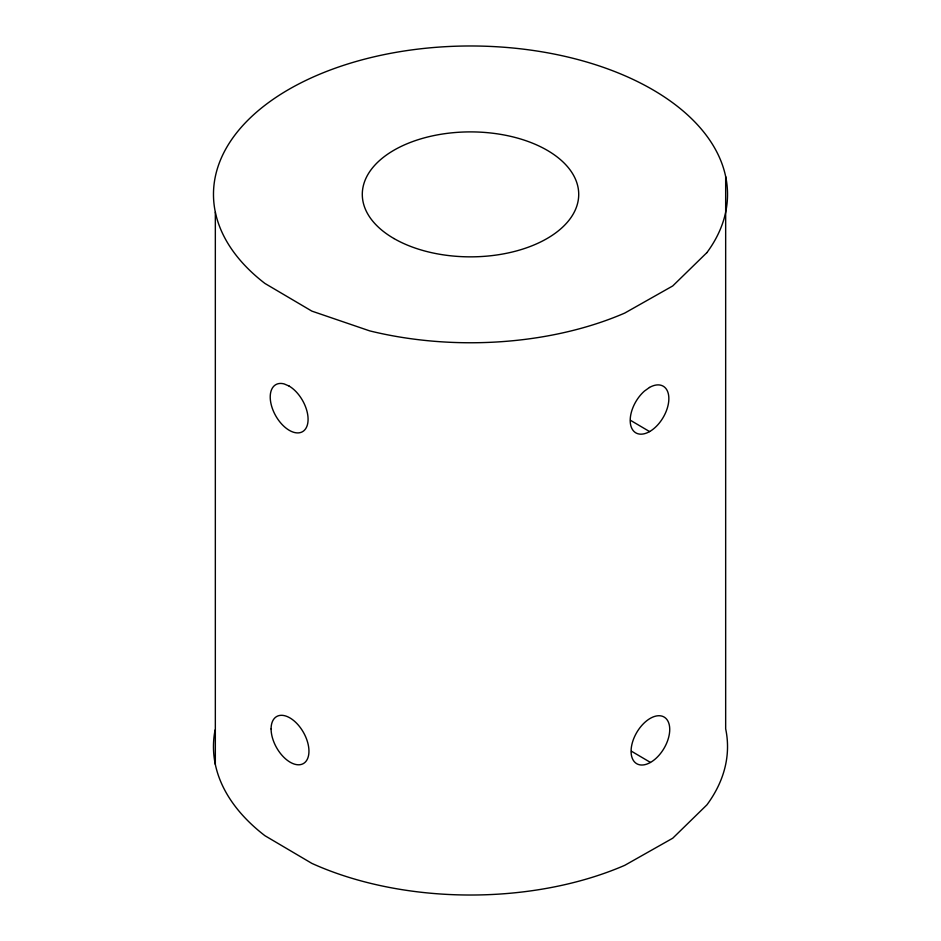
<?xml version="1.0" encoding="UTF-8"?>
<svg xmlns="http://www.w3.org/2000/svg" width="941" height="941" viewBox="0 0 941 941"><rect width="100%" height="100%" fill="white"/><g stroke="black" fill="none" stroke-linecap="round" stroke-linejoin="round"><path stroke-width="1.41" d="M630.588 420.38L649.584 431.578M631.552 751.283L650.466 762.433A27.054 15.785 -59.5 0 0 667.122 719.83A27.054 15.785 -59.5 0 0 633.634 738.873A27.054 15.785 -59.5 0 0 650.466 762.433M725.664 176.567L725.664 728.828A257.022 148.396 0 0 1 706.903 804.873L672.744 838.208L624.789 865.308A257.022 148.396 0 0 1 311.883 863.391L264.939 835.714A257.022 148.396 0 0 1 215.101 729.945M215.336 212.172L215.336 764.433M706.903 252.611L672.744 285.946L624.789 313.047A257.022 148.396 0 0 1 369.625 330.856L311.883 311.13L264.939 283.453A257.022 148.396 0 0 1 439.659 47.05A257.022 148.396 0 0 1 706.903 252.611M649.466 387.469L644.467 391.056A27.054 15.785 -59.5 0 0 634.752 432.119A27.054 15.785 -59.5 0 0 667.075 408.876A27.054 15.785 -59.5 0 0 649.466 387.469M289.099 386.057L284.194 383.94A27.054 15.456 60.5 0 0 274.69 413.899A27.054 15.456 60.5 0 0 306.331 427.579A27.054 15.456 60.5 0 0 289.099 386.057M393.973 238.544A108.215 62.482 0 0 0 575.033 210.537A108.215 62.482 0 0 0 442.493 134.022A108.215 62.482 0 0 0 393.973 238.544M271.09 728.957A27.054 15.456 60.5 0 0 299.532 764.751A27.054 15.456 60.5 0 0 299.426 726.428A27.054 15.456 60.5 0 0 271.09 728.957"/></g></svg>
